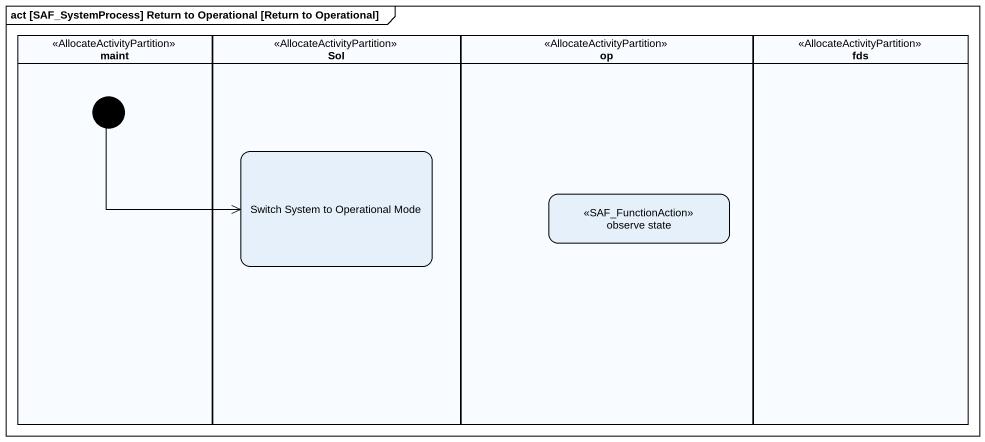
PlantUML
@startuml
mainframe act [SAF_SystemProcess] Return to Operational [Return to Operational]
hide empty description
state maint <<AllocateActivityPartition>> {
  state initial1 <<start>>
}
state SoI <<AllocateActivityPartition>> {
  state "Switch System to Operational Mode" as Switch_System_to
}
state op <<AllocateActivityPartition>> {
  state "observe state" as observe_state <<SAF_FunctionAction>>
}
state fds <<AllocateActivityPartition>>
initial1 -right-> Switch_System_to
@enduml
